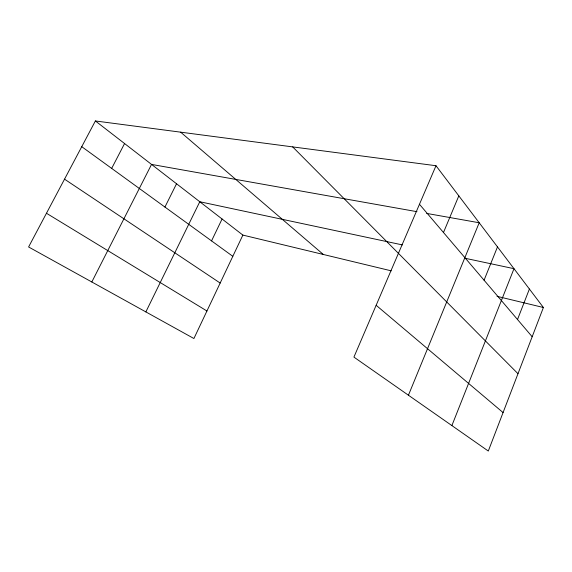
<?xml version="1.0" encoding="UTF-8"?>
<svg xmlns="http://www.w3.org/2000/svg" width="572" height="572" viewBox="0 0 572 572"><rect width="100%" height="100%" fill="white"/><g stroke="black" fill="none" stroke-linecap="round" stroke-linejoin="round"><path stroke-width="0.86" d="M435.993 165.73L543.4 307.5L488.302 451.043L353.925 357.107L435.993 165.73L95.381 120.957L28.6 246.968L193.908 338.524L242.871 235.085L95.381 120.957M517.517 319.512L529.4 289.017M451.887 425.582L513.992 268.683L465.558 258.365M484.069 280.208L497.483 246.897M408.437 395.216L479.193 222.758L426.655 213.406M443.479 232.504L458.823 195.867M211.554 240.891L222.079 218.997M145.86 311.912L199.785 201.744L402.373 244.909M164.936 207.057L176.541 183.762M91.82 281.982L151.537 164.414L416.981 211.683M111.676 168.404L124.567 143.543M242.871 235.085L391.234 270.835M497.032 296.325L543.4 307.5M46.468 213.256L206.935 310.996M64.529 179.165L220.163 283.047M81.746 146.682L232.818 256.32M376.154 305.276L503.074 412.562M180.659 132.168L323.316 254.468M292.678 146.89L517.989 373.709M419.462 204.275L532.174 336.744"/></g></svg>
